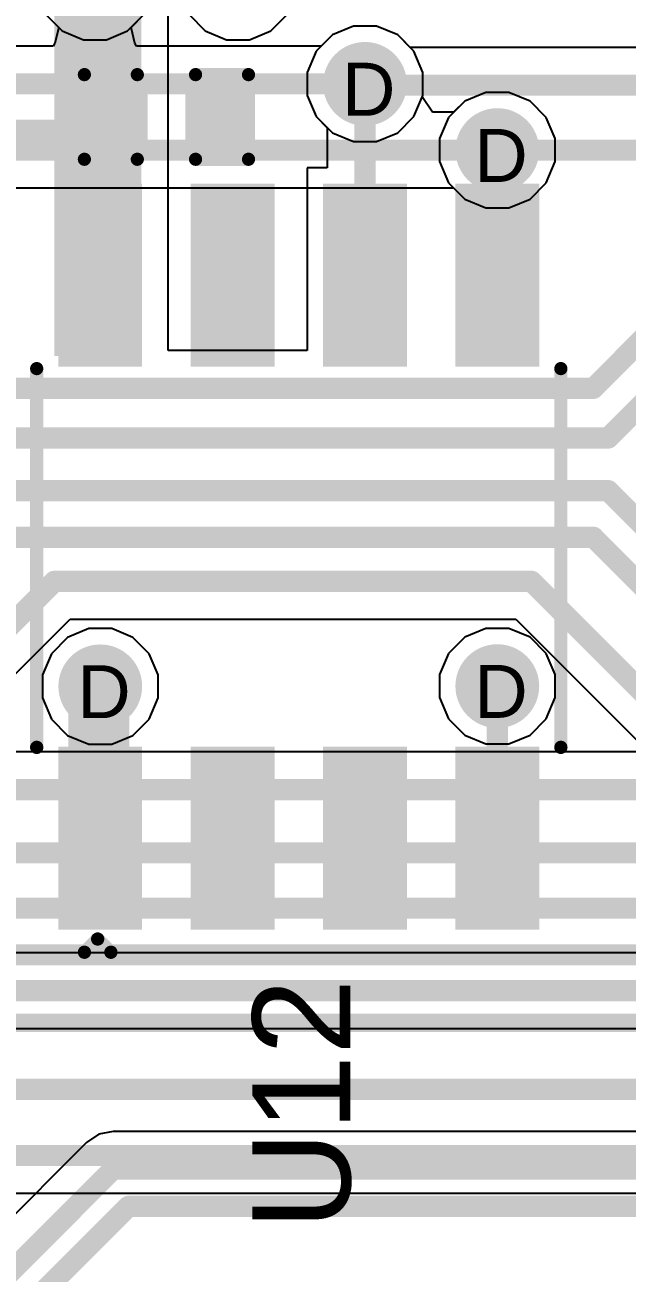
# Model space of a CAD drawing. Header units: inches. Extents: x 0 to 5032, y 0 to 5323.
# Drawn here: x 147.64 to 153.42, y 35.62 to 47.59 of the extents above; entities that cross this region are included whole.
import ezdxf

# ---------------------------------------------------------------- set-up
doc = ezdxf.new("R2010")
doc.units = ezdxf.units.IN
for name, color, linetype in [('Bottom Layer', 5, 'Continuous'), ('Bottom Solder', 6, 'Continuous'), ('Drill Drawing', 1, 'Continuous'), ('Layer 1', 16, 'Continuous'), ('Layer 2', 76, 'Continuous'), ('Top Layer', 1, 'Continuous'), ('Top Overlay', 2, 'Continuous'), ('Top Paste', 8, 'Continuous'), ('Top Solder', 216, 'Continuous'), ('Via Holes', 16, 'Continuous')]:
    doc.layers.add(name, color=color, linetype=linetype)
doc.styles.add('Arial', font='', dxfattribs={"height": 0.2})
doc.styles.get('Arial').set_extended_font_data('Arial')

# ---------------------------------------------------------------- blocks, each defined once
blk = doc.blocks.new('SOIC_8_0_154___3_90___W______3')
at = {"layer": 'Top Layer'}
for points in [[(-3.475, 1.605), (-3.475, 2.205), (-1.925, 2.205), (-1.925, 1.605)], [(1.925, 1.605), (1.925, 2.205), (3.475, 2.205), (3.475, 1.605)], [(-3.475, 0.335), (-3.475, 0.935), (-1.925, 0.935), (-1.925, 0.335)], [(1.925, 0.335), (1.925, 0.935), (3.475, 0.935), (3.475, 0.335)], [(-3.475, -0.935), (-3.475, -0.335), (-1.925, -0.335), (-1.925, -0.935)], [(1.925, -0.935), (1.925, -0.335), (3.475, -0.335), (3.475, -0.935)], [(-3.475, -2.205), (-3.475, -1.605), (-1.925, -1.605), (-1.925, -2.205)], [(1.925, -2.205), (1.925, -1.605), (3.475, -1.605), (3.475, -2.205)]]:
    blk.add_hatch(color=1, dxfattribs=at).paths.add_polyline_path(points)
at = {"layer": 'Top Overlay'}
blk.add_hatch(color=2, dxfattribs=at).paths.add_polyline_path([(-1.838, 1.626), (-1.483, 1.626), (-1.483, 2.21), (-1.838, 2.21)])
at = {"layer": 'Top Paste'}
for points in [[(-3.475, 1.605), (-3.475, 2.205), (-1.925, 2.205), (-1.925, 1.605)], [(1.925, 1.605), (1.925, 2.205), (3.475, 2.205), (3.475, 1.605)], [(-3.475, 0.335), (-3.475, 0.935), (-1.925, 0.935), (-1.925, 0.335)], [(1.925, 0.335), (1.925, 0.935), (3.475, 0.935), (3.475, 0.335)], [(-3.475, -0.935), (-3.475, -0.335), (-1.925, -0.335), (-1.925, -0.935)], [(1.925, -0.935), (1.925, -0.335), (3.475, -0.335), (3.475, -0.935)], [(-3.475, -2.205), (-3.475, -1.605), (-1.925, -1.605), (-1.925, -2.205)], [(1.925, -2.205), (1.925, -1.605), (3.475, -1.605), (3.475, -2.205)]]:
    blk.add_hatch(color=8, dxfattribs=at).paths.add_polyline_path(points)
at = {"layer": 'Top Solder'}
for points in [[(-3.577, 1.503), (-3.577, 2.307), (-1.823, 2.307), (-1.823, 1.503)], [(1.823, 1.503), (1.823, 2.307), (3.577, 2.307), (3.577, 1.503)], [(-3.577, 0.233), (-3.577, 1.037), (-1.823, 1.037), (-1.823, 0.233)], [(1.823, 0.233), (1.823, 1.037), (3.577, 1.037), (3.577, 0.233)], [(-3.577, -1.037), (-3.577, -0.233), (-1.823, -0.233), (-1.823, -1.037)], [(1.823, -1.037), (1.823, -0.233), (3.577, -0.233), (3.577, -1.037)], [(-3.577, -2.307), (-3.577, -1.503), (-1.823, -1.503), (-1.823, -2.307)], [(1.823, -2.307), (1.823, -1.503), (3.577, -1.503), (3.577, -2.307)]]:
    blk.add_hatch(color=216, dxfattribs=at).paths.add_polyline_path(points)
at = {"layer": 'Top Overlay'}
for points in [[(-1.829, 2.515, 0.127, 0.127, 0), (1.803, 2.515, 0.127, 0.127, 0)], [(-3.794, 2.057, 0.127, 0.127, 0), (-3.667, 1.93, 0.127, 0.127, 0)], [(-3.794, 2.057, 0.127, 0.127, 0), (-3.794, 1.803, 0.127, 0.127, 0)], [(-3.667, 1.93, 0.127, 0.127, 0), (-3.794, 1.803, 0.127, 0.127, 0)], [(-1.829, -2.515, 0.127, 0.127, 0), (1.803, -2.515, 0.127, 0.127, 0)]]:
    blk.add_lwpolyline(points, format="xyseb", dxfattribs=at)
for points in [[(-1.861, 2.515, 0.0635, 0.0635, 1), (-1.797, 2.515, 0.0635, 0.0635, 1)], [(1.772, 2.515, 0.0635, 0.0635, 1), (1.835, 2.515, 0.0635, 0.0635, 1)], [(-3.826, 2.057, 0.0635, 0.0635, 1), (-3.762, 2.057, 0.0635, 0.0635, 1)], [(-3.826, 2.057, 0.0635, 0.0635, 1), (-3.762, 2.057, 0.0635, 0.0635, 1)], [(-3.699, 1.93, 0.0635, 0.0635, 1), (-3.635, 1.93, 0.0635, 0.0635, 1)], [(-3.699, 1.93, 0.0635, 0.0635, 1), (-3.635, 1.93, 0.0635, 0.0635, 1)], [(-3.826, 1.803, 0.0635, 0.0635, 1), (-3.762, 1.803, 0.0635, 0.0635, 1)], [(-3.826, 1.803, 0.0635, 0.0635, 1), (-3.762, 1.803, 0.0635, 0.0635, 1)], [(-1.861, -2.515, 0.0635, 0.0635, 1), (-1.797, -2.515, 0.0635, 0.0635, 1)], [(1.772, -2.515, 0.0635, 0.0635, 1), (1.835, -2.515, 0.0635, 0.0635, 1)]]:
    blk.add_lwpolyline(points, format="xyseb", close=True, dxfattribs=at)
blk = doc.blocks.new('C___0402_121')
at = {"layer": 'Top Layer'}
for points in [[(-0.699, -0.318), (-0.699, 0.318), (-0.241, 0.318), (-0.241, -0.318)], [(0.241, -0.318), (0.241, 0.318), (0.699, 0.318), (0.699, -0.318)]]:
    blk.add_hatch(color=1, dxfattribs=at).paths.add_polyline_path(points)
at = {"layer": 'Top Paste'}
for points in [[(-0.699, -0.318), (-0.699, 0.318), (-0.241, 0.318), (-0.241, -0.318)], [(0.241, -0.318), (0.241, 0.318), (0.699, 0.318), (0.699, -0.318)]]:
    blk.add_hatch(color=8, dxfattribs=at).paths.add_polyline_path(points)
at = {"layer": 'Top Solder'}
for points in [[(-0.758, -0.377), (-0.758, 0.377), (-0.181, 0.377), (-0.181, -0.377)], [(0.181, -0.377), (0.181, 0.377), (0.758, 0.377), (0.758, -0.377)]]:
    blk.add_hatch(color=216, dxfattribs=at).paths.add_polyline_path(points)
at = {"layer": 'Top Overlay'}
for points in [[(-0.787, 0.406, 0.127, 0.127, 0), (-0.787, -0.406, 0.127, 0.127, 0)], [(-0.279, 0.406, 0.127, 0.127, 0), (-0.787, 0.406, 0.127, 0.127, 0)], [(0.787, 0.406, 0.127, 0.127, 0), (0.279, 0.406, 0.127, 0.127, 0)], [(0.787, 0.406, 0.127, 0.127, 0), (0.787, -0.406, 0.127, 0.127, 0)], [(-0.279, -0.406, 0.127, 0.127, 0), (-0.787, -0.406, 0.127, 0.127, 0)], [(0.787, -0.406, 0.127, 0.127, 0), (0.279, -0.406, 0.127, 0.127, 0)]]:
    blk.add_lwpolyline(points, format="xyseb", dxfattribs=at)
for points in [[(-0.819, 0.406, 0.0635, 0.0635, 1), (-0.756, 0.406, 0.0635, 0.0635, 1)], [(-0.819, 0.406, 0.0635, 0.0635, 1), (-0.756, 0.406, 0.0635, 0.0635, 1)], [(-0.311, 0.406, 0.0635, 0.0635, 1), (-0.248, 0.406, 0.0635, 0.0635, 1)], [(0.248, 0.406, 0.0635, 0.0635, 1), (0.311, 0.406, 0.0635, 0.0635, 1)], [(0.756, 0.406, 0.0635, 0.0635, 1), (0.819, 0.406, 0.0635, 0.0635, 1)], [(0.756, 0.406, 0.0635, 0.0635, 1), (0.819, 0.406, 0.0635, 0.0635, 1)], [(-0.819, -0.406, 0.0635, 0.0635, 1), (-0.756, -0.406, 0.0635, 0.0635, 1)], [(-0.819, -0.406, 0.0635, 0.0635, 1), (-0.756, -0.406, 0.0635, 0.0635, 1)], [(-0.311, -0.406, 0.0635, 0.0635, 1), (-0.248, -0.406, 0.0635, 0.0635, 1)], [(0.248, -0.406, 0.0635, 0.0635, 1), (0.311, -0.406, 0.0635, 0.0635, 1)], [(0.756, -0.406, 0.0635, 0.0635, 1), (0.819, -0.406, 0.0635, 0.0635, 1)], [(0.756, -0.406, 0.0635, 0.0635, 1), (0.819, -0.406, 0.0635, 0.0635, 1)]]:
    blk.add_lwpolyline(points, format="xyseb", close=True, dxfattribs=at)

msp = doc.modelspace()

# ---------------------------------------------------------------- hatches: boundary and pattern name
at = {"layer": 'Bottom Layer'}
h = msp.add_hatch(color=5, dxfattribs=at)
edge = h.paths.add_edge_path()
edge.add_arc((150.902, 47.028), 0.3, 0, 360)
h = msp.add_hatch(color=5, dxfattribs=at)
edge = h.paths.add_edge_path()
edge.add_arc((152.172, 46.393), 0.3, 0, 360)
h = msp.add_hatch(color=5, dxfattribs=at)
edge = h.paths.add_edge_path()
edge.add_arc((148.362, 41.25), 0.3, 0, 360)
h = msp.add_hatch(color=5, dxfattribs=at)
edge = h.paths.add_edge_path()
edge.add_arc((152.172, 41.252), 0.3, 0, 360)
at = {"layer": 'Bottom Solder'}
h = msp.add_hatch(color=6, dxfattribs=at)
edge = h.paths.add_edge_path()
edge.add_arc((150.902, 47.028), 0.402, 0, 360)
h = msp.add_hatch(color=6, dxfattribs=at)
edge = h.paths.add_edge_path()
edge.add_arc((152.172, 46.393), 0.402, 0, 360)
h = msp.add_hatch(color=6, dxfattribs=at)
edge = h.paths.add_edge_path()
edge.add_arc((148.362, 41.25), 0.402, 0, 360)
h = msp.add_hatch(color=6, dxfattribs=at)
edge = h.paths.add_edge_path()
edge.add_arc((152.172, 41.252), 0.402, 0, 360)
at = {"layer": 'Layer 1'}
h = msp.add_hatch(color=16, dxfattribs=at)
edge = h.paths.add_edge_path()
edge.add_arc((150.902, 47.028), 0.3, 0, 360)
h = msp.add_hatch(color=16, dxfattribs=at)
edge = h.paths.add_edge_path()
edge.add_arc((152.172, 46.393), 0.3, 0, 360)
h = msp.add_hatch(color=16, dxfattribs=at)
edge = h.paths.add_edge_path()
edge.add_arc((148.362, 41.25), 0.3, 0, 360)
h = msp.add_hatch(color=16, dxfattribs=at)
edge = h.paths.add_edge_path()
edge.add_arc((152.172, 41.252), 0.3, 0, 360)
at = {"layer": 'Layer 2'}
h = msp.add_hatch(color=76, dxfattribs=at)
edge = h.paths.add_edge_path()
edge.add_arc((150.902, 47.028), 0.3, 0, 360)
h = msp.add_hatch(color=76, dxfattribs=at)
edge = h.paths.add_edge_path()
edge.add_arc((152.172, 46.393), 0.3, 0, 360)
h = msp.add_hatch(color=76, dxfattribs=at)
edge = h.paths.add_edge_path()
edge.add_arc((148.362, 41.25), 0.3, 0, 360)
h = msp.add_hatch(color=76, dxfattribs=at)
edge = h.paths.add_edge_path()
edge.add_arc((152.172, 41.252), 0.3, 0, 360)
at = {"layer": 'Top Layer'}
msp.add_hatch(color=1, dxfattribs=at).paths.add_polyline_path([(147.922, 44.419), (148.756, 44.419), (148.756, 48.387), (147.922, 48.387)])
h = msp.add_hatch(color=1, dxfattribs=at)
edge = h.paths.add_edge_path()
edge.add_arc((150.902, 47.028), 0.3, 0, 360)
h = msp.add_hatch(color=1, dxfattribs=at)
edge = h.paths.add_edge_path()
edge.add_arc((152.172, 46.393), 0.3, 0, 360)
h = msp.add_hatch(color=1, dxfattribs=at)
edge = h.paths.add_edge_path()
edge.add_arc((148.362, 41.25), 0.3, 0, 360)
h = msp.add_hatch(color=1, dxfattribs=at)
edge = h.paths.add_edge_path()
edge.add_arc((152.172, 41.252), 0.3, 0, 360)
at = {"layer": 'Top Solder'}
h = msp.add_hatch(color=216, dxfattribs=at)
edge = h.paths.add_edge_path()
edge.add_arc((150.902, 47.028), 0.402, 0, 360)
h = msp.add_hatch(color=216, dxfattribs=at)
edge = h.paths.add_edge_path()
edge.add_arc((152.172, 46.393), 0.402, 0, 360)
h = msp.add_hatch(color=216, dxfattribs=at)
edge = h.paths.add_edge_path()
edge.add_arc((148.362, 41.25), 0.402, 0, 360)
h = msp.add_hatch(color=216, dxfattribs=at)
edge = h.paths.add_edge_path()
edge.add_arc((152.172, 41.252), 0.402, 0, 360)
at = {"layer": 'Via Holes'}
h = msp.add_hatch(color=7, dxfattribs=at)
edge = h.paths.add_edge_path()
edge.add_arc((150.902, 47.028), 0.15, 0, 360)
h = msp.add_hatch(color=7, dxfattribs=at)
edge = h.paths.add_edge_path()
edge.add_arc((152.172, 46.393), 0.15, 0, 360)
h = msp.add_hatch(color=7, dxfattribs=at)
edge = h.paths.add_edge_path()
edge.add_arc((148.362, 41.25), 0.15, 0, 360)
h = msp.add_hatch(color=7, dxfattribs=at)
edge = h.paths.add_edge_path()
edge.add_arc((152.172, 41.252), 0.15, 0, 360)

# ---------------------------------------------------------------- linework, layer by layer
at = {"layer": 'Bottom Layer'}
for p, q in [((147.841, 47.692), (147.965, 47.568)), ((148.657, 47.568), (148.78, 47.692)), ((147.965, 47.568), (147.926, 47.417)), ((148.695, 47.417), (148.657, 47.568)), ((150.792, 47.582), (150.589, 47.498)), ((151.013, 47.582), (150.792, 47.582)), ((151.216, 47.498), (151.013, 47.582)), ((147.926, 47.417), (147.91, 47.391)), ((148.711, 47.391), (148.695, 47.417)), ((150.589, 47.498), (150.481, 47.391)), ((151.372, 47.342), (151.216, 47.498)), ((147.91, 47.391), (129.577, 47.391)), ((150.481, 47.391), (148.711, 47.391)), ((151.456, 47.138), (151.372, 47.342)), ((151.456, 46.918), (151.456, 47.138)), ((152.062, 46.947), (151.859, 46.863)), ((152.283, 46.947), (152.062, 46.947)), ((152.486, 46.863), (152.283, 46.947)), ((151.45, 46.904), (151.456, 46.918)), ((151.549, 46.756), (151.45, 46.904)), ((151.859, 46.863), (151.751, 46.756)), ((152.642, 46.707), (152.486, 46.863)), ((151.751, 46.756), (151.549, 46.756)), ((152.726, 46.503), (152.642, 46.707)), ((152.726, 46.283), (152.726, 46.503)), ((152.642, 46.079), (152.726, 46.283)), ((129.922, 46.031), (151.751, 46.031)), ((151.751, 46.031), (151.859, 45.923)), ((152.486, 45.923), (152.642, 46.079)), ((151.859, 45.923), (152.062, 45.839)), ((152.283, 45.839), (152.486, 45.923)), ((152.062, 45.839), (152.283, 45.839)), ((156.678, 40.622), (146.327, 40.622)), ((134.321, 36.388), (171.792, 36.388))]:
    msp.add_line(p, q, dxfattribs=at)
for points in [[(129.577, 47.028, 0.203, 0.203, 0), (150.902, 47.028, 0.203, 0.203, 0)], [(129.772, 46.393, 0.203, 0.203, 0), (152.172, 46.393, 0.203, 0.203, 0)], [(132.292, 40.259, 0.203, 0.203, 0), (157.099, 40.259, 0.203, 0.203, 0)], [(132.351, 39.654, 0.203, 0.203, 0), (162.19, 39.654, 0.203, 0.203, 0)], [(132.48, 39.123, 0.203, 0.203, 0), (162.555, 39.123, 0.203, 0.203, 0)], [(132.791, 38.675, 0.203, 0.203, 0), (163.022, 38.675, 0.203, 0.203, 0)], [(133.356, 38.023, 0.178, 0.178, 0), (170.96, 38.023, 0.178, 0.178, 0)], [(133.917, 37.385, 0.203, 0.203, 0), (171.487, 37.385, 0.203, 0.203, 0)], [(134.171, 36.75, 0.203, 0.203, 0), (171.792, 36.75, 0.203, 0.203, 0)]]:
    msp.add_lwpolyline(points, format="xyseb", dxfattribs=at)
for points in [[(150.852, 47.028, 0.102, 0.102, 1), (150.953, 47.028, 0.102, 0.102, 1)], [(152.122, 46.393, 0.102, 0.102, 1), (152.223, 46.393, 0.102, 0.102, 1)]]:
    msp.add_lwpolyline(points, format="xyseb", close=True, dxfattribs=at)
at = {"layer": 'Layer 1'}
for p, q in [((147.841, 47.692), (147.997, 47.536)), ((148.624, 47.536), (148.78, 47.692)), ((147.997, 47.536), (148.2, 47.452)), ((148.421, 47.452), (148.624, 47.536)), ((150.792, 47.582), (150.589, 47.498)), ((151.013, 47.582), (150.792, 47.582)), ((151.216, 47.498), (151.013, 47.582)), ((148.2, 47.452), (148.421, 47.452)), ((150.589, 47.498), (150.433, 47.342)), ((151.372, 47.342), (151.216, 47.498)), ((150.433, 47.342), (150.348, 47.138)), ((151.456, 47.138), (151.372, 47.342)), ((150.348, 47.138), (150.348, 46.918)), ((151.456, 46.918), (151.456, 47.138)), ((152.062, 46.947), (151.859, 46.863)), ((152.283, 46.947), (152.062, 46.947)), ((152.486, 46.863), (152.283, 46.947)), ((150.348, 46.918), (150.433, 46.714)), ((151.372, 46.714), (151.456, 46.918)), ((151.859, 46.863), (151.703, 46.707)), ((152.642, 46.707), (152.486, 46.863)), ((150.433, 46.714), (150.589, 46.558)), ((151.216, 46.558), (151.372, 46.714)), ((151.703, 46.707), (151.618, 46.503)), ((152.726, 46.503), (152.642, 46.707)), ((150.589, 46.558), (150.792, 46.474)), ((150.792, 46.474), (151.013, 46.474)), ((151.013, 46.474), (151.216, 46.558)), ((151.618, 46.503), (151.618, 46.283)), ((152.726, 46.283), (152.726, 46.503)), ((151.618, 46.283), (151.703, 46.079)), ((152.642, 46.079), (152.726, 46.283)), ((151.703, 46.079), (151.859, 45.923)), ((152.486, 45.923), (152.642, 46.079)), ((151.859, 45.923), (152.062, 45.839)), ((152.283, 45.839), (152.486, 45.923)), ((152.062, 45.839), (152.283, 45.839))]:
    msp.add_line(p, q, dxfattribs=at)
at = {"layer": 'Layer 2'}
for p, q in [((149.214, 47.692), (149.37, 47.536)), ((149.998, 47.536), (150.154, 47.692)), ((149.37, 47.536), (149.574, 47.452)), ((149.794, 47.452), (149.998, 47.536)), ((150.792, 47.582), (150.589, 47.498)), ((151.013, 47.582), (150.792, 47.582)), ((151.216, 47.498), (151.013, 47.582)), ((149.574, 47.452), (149.794, 47.452)), ((150.589, 47.498), (150.433, 47.342)), ((151.372, 47.342), (151.216, 47.498)), ((150.433, 47.342), (150.348, 47.138)), ((151.456, 47.138), (151.372, 47.342)), ((150.348, 47.138), (150.348, 46.918)), ((151.456, 46.918), (151.456, 47.138)), ((152.062, 46.947), (151.859, 46.863)), ((152.283, 46.947), (152.062, 46.947)), ((152.486, 46.863), (152.283, 46.947)), ((150.348, 46.918), (150.433, 46.714)), ((151.372, 46.714), (151.456, 46.918)), ((151.859, 46.863), (151.703, 46.707)), ((152.642, 46.707), (152.486, 46.863)), ((150.433, 46.714), (150.589, 46.558)), ((151.216, 46.558), (151.372, 46.714)), ((151.703, 46.707), (151.618, 46.503)), ((152.726, 46.503), (152.642, 46.707)), ((150.589, 46.558), (150.792, 46.474)), ((150.792, 46.474), (151.013, 46.474)), ((151.013, 46.474), (151.216, 46.558)), ((151.618, 46.503), (151.618, 46.283)), ((152.726, 46.283), (152.726, 46.503)), ((151.618, 46.283), (151.703, 46.079)), ((152.642, 46.079), (152.726, 46.283)), ((151.703, 46.079), (151.859, 45.923)), ((152.486, 45.923), (152.642, 46.079)), ((151.859, 45.923), (152.062, 45.839)), ((152.283, 45.839), (152.486, 45.923)), ((152.062, 45.839), (152.283, 45.839)), ((148.252, 41.804), (148.049, 41.719)), ((148.473, 41.804), (148.252, 41.804)), ((148.676, 41.719), (148.473, 41.804)), ((152.062, 41.806), (151.859, 41.722)), ((152.283, 41.806), (152.062, 41.806)), ((152.486, 41.722), (152.283, 41.806)), ((148.049, 41.719), (147.893, 41.563)), ((148.832, 41.563), (148.676, 41.719)), ((151.859, 41.722), (151.703, 41.566)), ((152.642, 41.566), (152.486, 41.722)), ((147.893, 41.563), (147.808, 41.36)), ((148.916, 41.36), (148.832, 41.563)), ((151.703, 41.566), (151.618, 41.363)), ((152.726, 41.363), (152.642, 41.566)), ((147.808, 41.36), (147.808, 41.139)), ((148.916, 41.139), (148.916, 41.36)), ((151.618, 41.363), (151.618, 41.142)), ((152.726, 41.142), (152.726, 41.363)), ((147.808, 41.139), (147.893, 40.936)), ((148.832, 40.936), (148.916, 41.139)), ((151.618, 41.142), (151.703, 40.939)), ((152.642, 40.939), (152.726, 41.142)), ((151.703, 40.939), (151.859, 40.783)), ((152.486, 40.783), (152.642, 40.939)), ((147.893, 40.936), (148.049, 40.78)), ((148.676, 40.78), (148.832, 40.936)), ((148.049, 40.78), (148.252, 40.696)), ((148.473, 40.696), (148.676, 40.78)), ((151.859, 40.783), (152.062, 40.698)), ((152.062, 40.698), (152.283, 40.698)), ((152.283, 40.698), (152.486, 40.783)), ((148.252, 40.696), (148.473, 40.696))]:
    msp.add_line(p, q, dxfattribs=at)
at = {"layer": 'Top Layer'}
for p, q in [((149.015, 44.471), (149.015, 48.387)), ((150.792, 47.582), (150.589, 47.498)), ((151.013, 47.582), (150.792, 47.582)), ((151.216, 47.498), (151.013, 47.582)), ((150.589, 47.498), (150.433, 47.342)), ((151.336, 47.378), (151.216, 47.498)), ((150.433, 47.342), (150.348, 47.138)), ((156.927, 47.378), (151.336, 47.378)), ((150.348, 47.138), (150.348, 46.918)), ((150.348, 46.918), (150.433, 46.714)), ((150.433, 46.714), (150.54, 46.607)), ((150.54, 46.607), (150.54, 46.223)), ((150.54, 46.223), (150.348, 46.223)), ((150.348, 46.223), (150.348, 44.471)), ((150.348, 44.471), (149.015, 44.471)), ((145.537, 39.359), (148.072, 41.894)), ((148.072, 41.894), (152.35, 41.894)), ((152.35, 41.894), (153.629, 40.615)), ((155.916, 38.694), (147.37, 38.694)), ((147.52, 37.969), (158.57, 37.969)), ((148.229, 36.875), (146.481, 35.127)), ((148.347, 36.954), (148.229, 36.875)), ((148.229, 36.875), (148.229, 36.875)), ((148.485, 36.981), (148.347, 36.954)), ((159.443, 36.981), (148.485, 36.981)), ((148.485, 36.981), (148.485, 36.981))]:
    msp.add_line(p, q, dxfattribs=at)
for points in [[(150.902, 47.028, 0.203, 0.203, 0), (150.915, 47.015, 0.203, 0.203, 0)], [(150.902, 45.194, 0.203, 0.203, 0), (150.902, 47.028, 0.203, 0.203, 0)], [(150.915, 47.015, 0.203, 0.203, 0), (159.891, 47.015, 0.203, 0.203, 0)], [(148.527, 46.66, 0.254, 0.254, 0), (148.527, 46.711, 0.254, 0.254, 0)], [(145.669, 46.558, 0.254, 0.254, 0), (148.426, 46.558, 0.254, 0.254, 0)], [(148.426, 46.558, 0.254, 0.254, 0), (148.527, 46.66, 0.254, 0.254, 0)], [(152.172, 46.393, 0.203, 0.203, 0), (158.056, 46.393, 0.203, 0.203, 0)], [(152.172, 45.194, 0.203, 0.203, 0), (152.172, 46.393, 0.203, 0.203, 0)], [(153.093, 44.108, 0.203, 0.203, 0), (154.493, 45.508, 0.203, 0.203, 0)], [(153.236, 43.632, 0.203, 0.203, 0), (154.723, 45.118, 0.203, 0.203, 0)], [(147.485, 44.108, 0.203, 0.203, 0), (153.093, 44.108, 0.203, 0.203, 0)], [(147.212, 43.632, 0.203, 0.203, 0), (153.236, 43.632, 0.203, 0.203, 0)], [(146.993, 43.127, 0.203, 0.203, 0), (153.236, 43.127, 0.203, 0.203, 0)], [(153.236, 43.127, 0.203, 0.203, 0), (154.751, 41.612, 0.203, 0.203, 0)], [(146.789, 42.68, 0.203, 0.203, 0), (153.093, 42.68, 0.203, 0.203, 0)], [(153.093, 42.68, 0.203, 0.203, 0), (154.52, 41.252, 0.203, 0.203, 0)], [(145.28, 39.616, 0.203, 0.203, 0), (147.922, 42.257, 0.203, 0.203, 0)], [(147.922, 42.257, 0.203, 0.203, 0), (152.5, 42.257, 0.203, 0.203, 0)], [(152.5, 42.257, 0.203, 0.203, 0), (153.886, 40.872, 0.203, 0.203, 0)], [(148.362, 39.794, 0.203, 0.203, 0), (148.362, 41.25, 0.203, 0.203, 0)], [(152.172, 39.794, 0.203, 0.203, 0), (152.172, 41.252, 0.203, 0.203, 0)], [(147.37, 38.332, 0.203, 0.203, 0), (158.57, 38.332, 0.203, 0.203, 0)], [(146.738, 34.871, 0.203, 0.203, 0), (148.485, 36.619, 0.203, 0.203, 0)], [(148.485, 36.619, 0.203, 0.203, 0), (159.626, 36.619, 0.203, 0.203, 0)], [(147.093, 34.724, 0.203, 0.203, 0), (148.633, 36.263, 0.203, 0.203, 0)], [(148.633, 36.263, 0.203, 0.203, 0), (159.773, 36.263, 0.203, 0.203, 0)]]:
    msp.add_lwpolyline(points, format="xyseb", dxfattribs=at)
for points in [[(150.852, 47.028, 0.102, 0.102, 1), (150.953, 47.028, 0.102, 0.102, 1)], [(150.852, 47.028, 0.102, 0.102, 1), (150.953, 47.028, 0.102, 0.102, 1)], [(150.864, 47.015, 0.102, 0.102, 1), (150.966, 47.015, 0.102, 0.102, 1)], [(150.864, 47.015, 0.102, 0.102, 1), (150.966, 47.015, 0.102, 0.102, 1)], [(148.464, 46.711, 0.127, 0.127, 1), (148.591, 46.711, 0.127, 0.127, 1)], [(148.362, 46.558, 0.127, 0.127, 1), (148.489, 46.558, 0.127, 0.127, 1)], [(148.362, 46.558, 0.127, 0.127, 1), (148.489, 46.558, 0.127, 0.127, 1)], [(148.464, 46.66, 0.127, 0.127, 1), (148.591, 46.66, 0.127, 0.127, 1)], [(148.464, 46.66, 0.127, 0.127, 1), (148.591, 46.66, 0.127, 0.127, 1)], [(152.122, 46.393, 0.102, 0.102, 1), (152.223, 46.393, 0.102, 0.102, 1)], [(152.122, 46.393, 0.102, 0.102, 1), (152.223, 46.393, 0.102, 0.102, 1)], [(150.852, 45.194, 0.102, 0.102, 1), (150.953, 45.194, 0.102, 0.102, 1)], [(152.122, 45.194, 0.102, 0.102, 1), (152.223, 45.194, 0.102, 0.102, 1)], [(153.042, 44.108, 0.102, 0.102, 1), (153.144, 44.108, 0.102, 0.102, 1)], [(153.042, 44.108, 0.102, 0.102, 1), (153.144, 44.108, 0.102, 0.102, 1)], [(153.185, 43.632, 0.102, 0.102, 1), (153.287, 43.632, 0.102, 0.102, 1)], [(153.185, 43.632, 0.102, 0.102, 1), (153.287, 43.632, 0.102, 0.102, 1)], [(153.185, 43.127, 0.102, 0.102, 1), (153.287, 43.127, 0.102, 0.102, 1)], [(153.185, 43.127, 0.102, 0.102, 1), (153.287, 43.127, 0.102, 0.102, 1)], [(153.042, 42.68, 0.102, 0.102, 1), (153.144, 42.68, 0.102, 0.102, 1)], [(153.042, 42.68, 0.102, 0.102, 1), (153.144, 42.68, 0.102, 0.102, 1)], [(147.871, 42.257, 0.102, 0.102, 1), (147.973, 42.257, 0.102, 0.102, 1)], [(147.871, 42.257, 0.102, 0.102, 1), (147.973, 42.257, 0.102, 0.102, 1)], [(152.449, 42.257, 0.102, 0.102, 1), (152.551, 42.257, 0.102, 0.102, 1)], [(152.449, 42.257, 0.102, 0.102, 1), (152.551, 42.257, 0.102, 0.102, 1)], [(148.312, 41.25, 0.102, 0.102, 1), (148.413, 41.25, 0.102, 0.102, 1)], [(152.122, 41.252, 0.102, 0.102, 1), (152.223, 41.252, 0.102, 0.102, 1)], [(148.312, 39.794, 0.102, 0.102, 1), (148.413, 39.794, 0.102, 0.102, 1)], [(152.122, 39.794, 0.102, 0.102, 1), (152.223, 39.794, 0.102, 0.102, 1)], [(148.435, 36.619, 0.102, 0.102, 1), (148.536, 36.619, 0.102, 0.102, 1)], [(148.435, 36.619, 0.102, 0.102, 1), (148.536, 36.619, 0.102, 0.102, 1)], [(148.582, 36.263, 0.102, 0.102, 1), (148.683, 36.263, 0.102, 0.102, 1)], [(148.582, 36.263, 0.102, 0.102, 1), (148.683, 36.263, 0.102, 0.102, 1)]]:
    msp.add_lwpolyline(points, format="xyseb", close=True, dxfattribs=at)

# ---------------------------------------------------------------- block references
for name, p, rotation in [('C___0402_121', (148.997, 46.711), 180), ('SOIC_8_0_154___3_90___W______3', (150.267, 42.494), 90)]:
    msp.add_blockref(name, p, dxfattribs=dict(rotation=rotation))

# ---------------------------------------------------------------- texts
at = {"layer": 'Drill Drawing', "style": 'Arial'}
for p in [(150.682, 46.723), (151.952, 46.088), (148.142, 40.945), (151.952, 40.948)]:
    msp.add_text('D', height=0.508, dxfattribs=at).set_placement(p)
at = {"layer": 'Top Overlay', "style": 'Arial'}
msp.add_text('U12', height=0.9398, rotation=90, dxfattribs=at).set_placement((150.762, 36.037))

doc.saveas('drawing.dxf')
